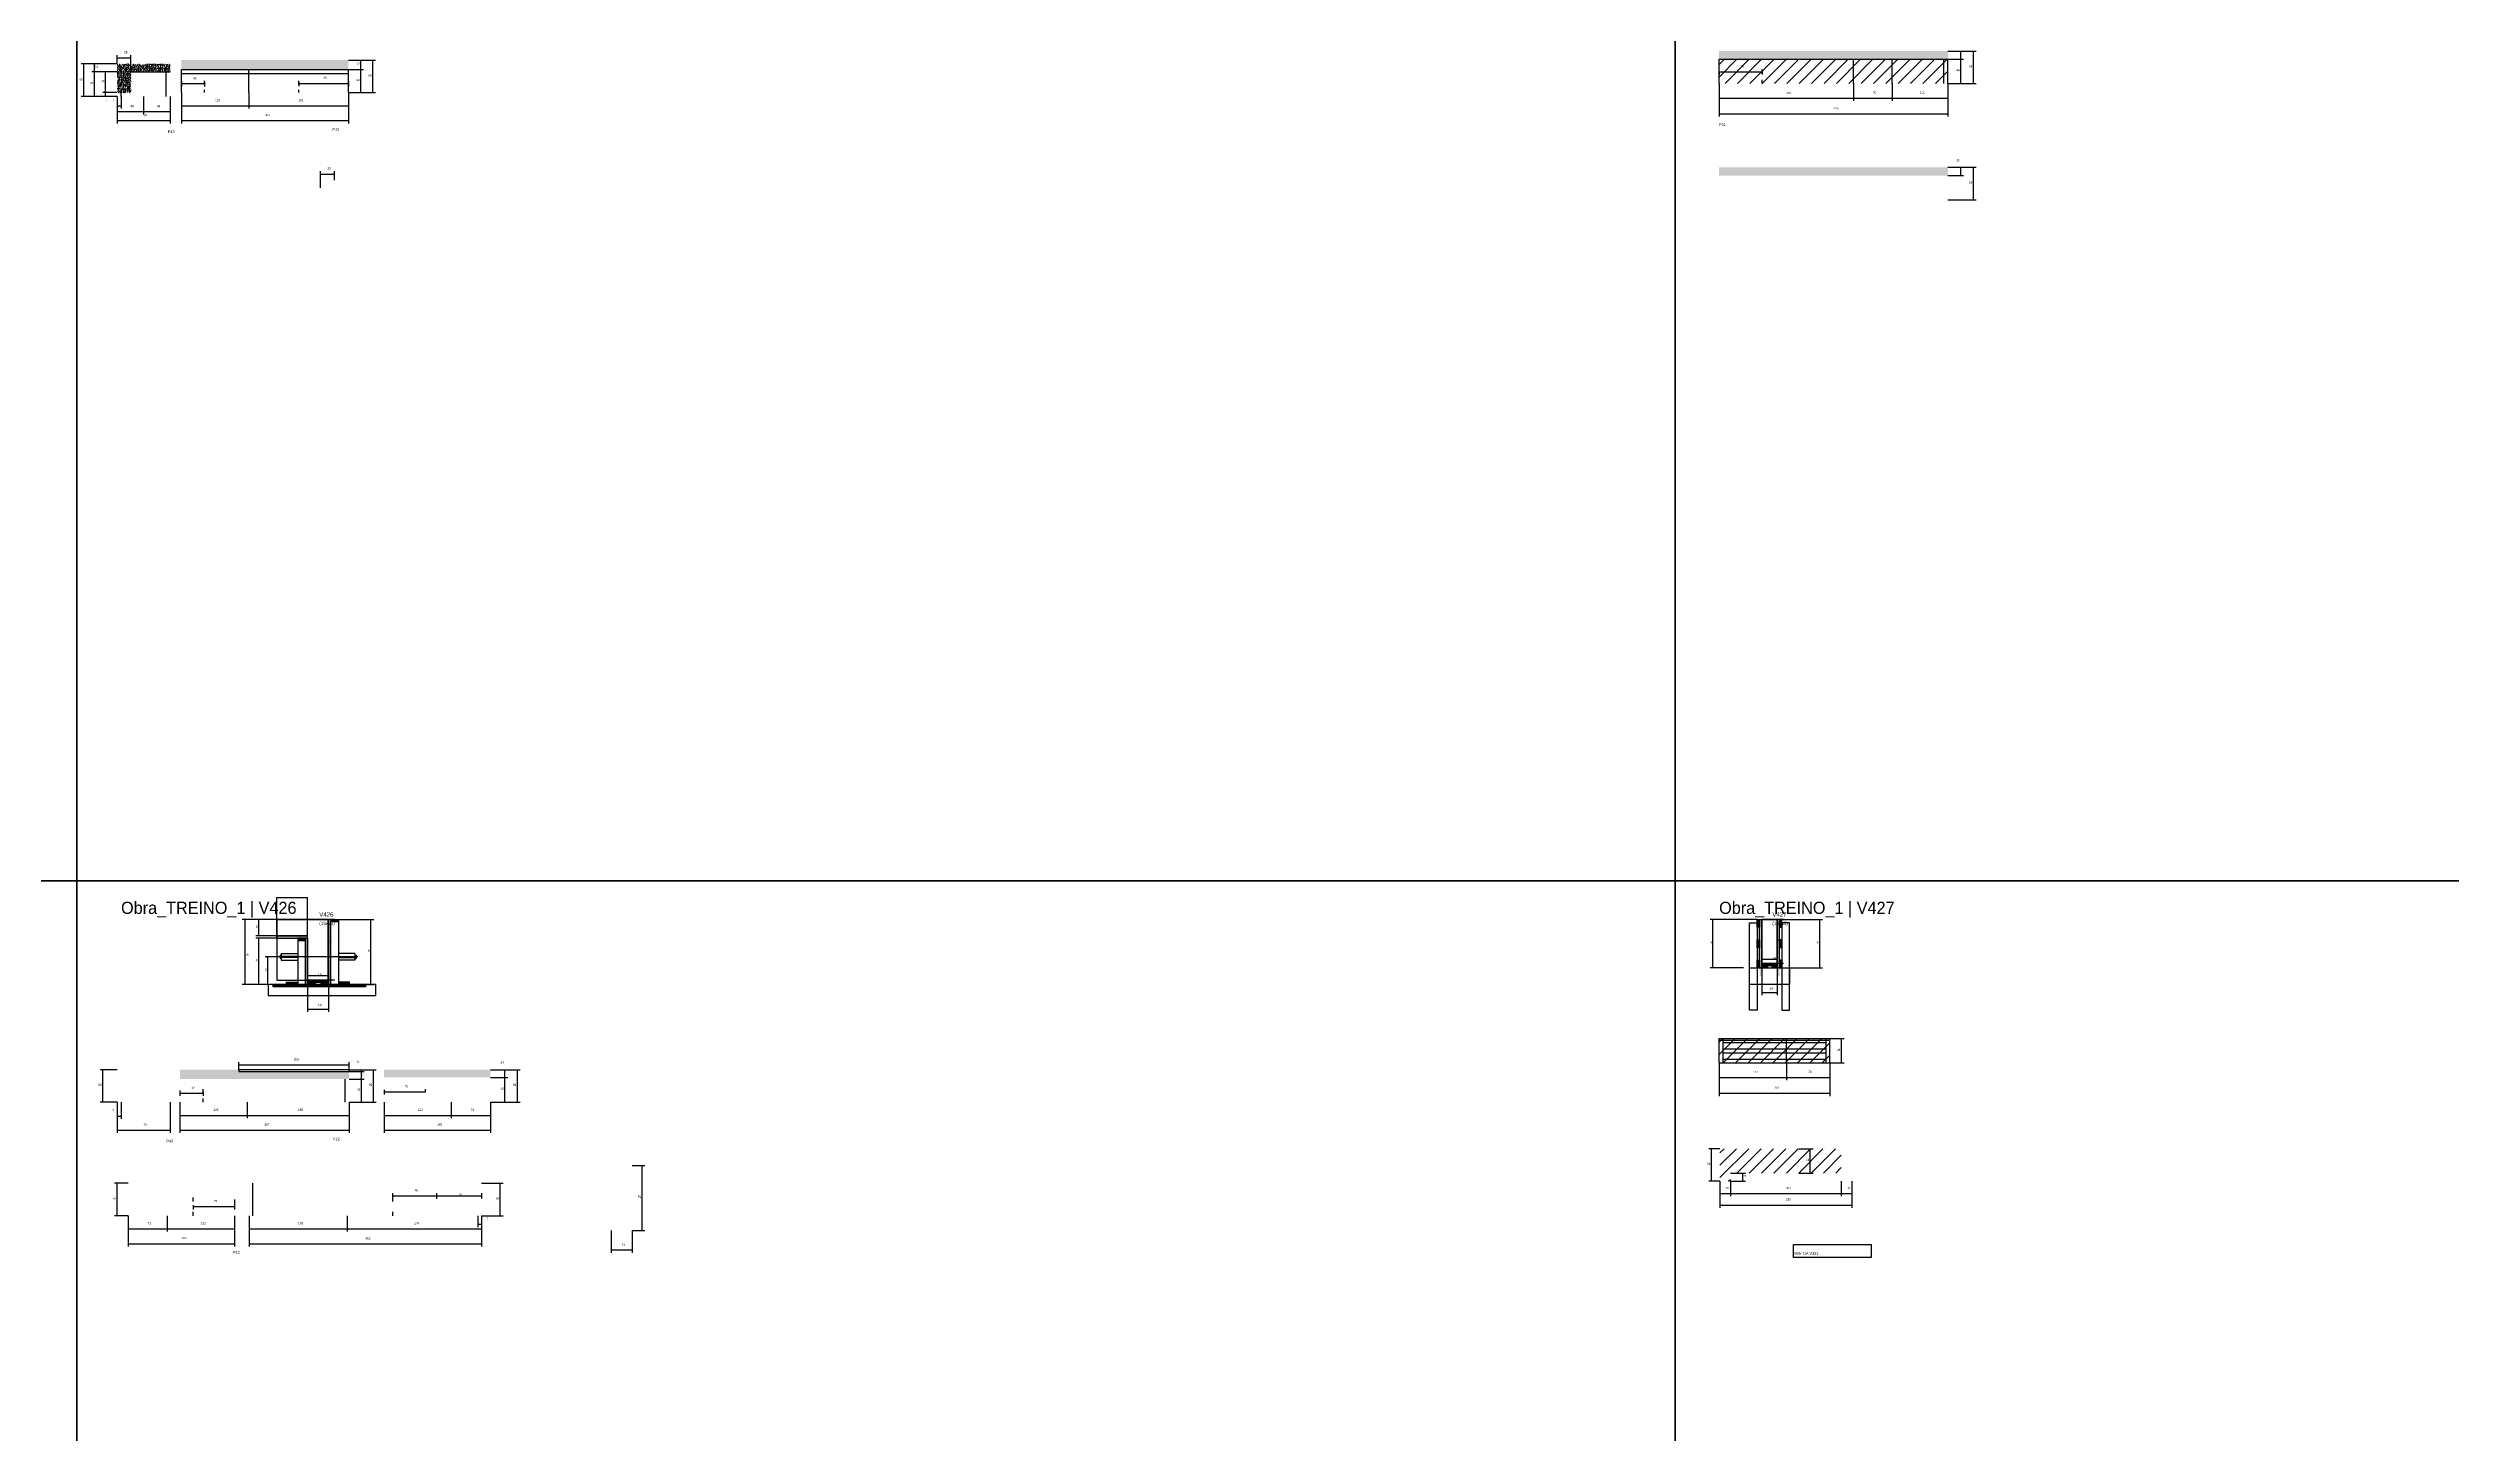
# Model space of a CAD drawing. Header units: metres. Extents: x -41 to 34840, y -36000 to 1848.
# Drawn here: x 8648 to 13010, y -8203 to -5689 of the extents above; entities that cross this region are included whole.
import ezdxf

# ---------------------------------------------------------------- set-up
doc = ezdxf.new("R2010")
doc.units = ezdxf.units.M
for name, color, linetype in [('barrote', 126, 'Continuous'), ('CELL_BORDER', 8, 'Continuous'), ('CONCRETO', 251, 'Continuous'), ('COTA', 4, 'Continuous'), ('Cota Seção (2x)', 4, 'Continuous'), ('Hachura', 253, 'Continuous'), ('LABEL_ID', 3, 'Continuous'), ('Madeira', 126, 'Continuous'), ('NOMENCLATURA', 7, 'Continuous'), ('Painéis', 200, 'Continuous'), ('REAPROVEITAMENTO', 251, 'Continuous'), ('SARR_2.2x7', 40, 'Continuous'), ('SARR_3.5x7', 81, 'Continuous'), ('SCO-___-LAJ', 4, 'Continuous'), ('TENSOR', 2, 'Continuous'), ('Texto Seção', 7, 'Continuous')]:
    doc.layers.add(name, color=color, linetype=linetype)

msp = doc.modelspace()

# ---------------------------------------------------------------- hatches: boundary and pattern name
at = {"layer": 'COTA'}
h = msp.add_hatch(dxfattribs=at)
h.set_pattern_fill('AR-CONC', scale=0.03)
h.paths.add_polyline_path([(9192.6, -5728), (9192.6, -5711), (9192.6, -5711), (8889.6, -5711), (8889.6, -5711), (8889.6, -5728), (8889.6, -5728), (9192.6, -5728)])
h = msp.add_hatch(dxfattribs=at)
h.set_pattern_fill('AR-CONC', scale=0.03)
h.paths.add_polyline_path([(12095, -5709.5), (12095, -5694.5), (12095, -5694.5), (11679.7, -5694.5), (11679.7, -5694.5), (11680, -5709.5), (11680, -5709.5), (12095, -5709.5)])
h = msp.add_hatch(dxfattribs=at)
h.set_pattern_fill('AR-CONC', scale=0.03)
h.paths.add_polyline_path([(8798, -5732), (8869, -5732), (8869, -5732), (8869, -5718), (8869, -5718), (8773, -5718), (8773, -5718), (8773, -5770), (8773, -5770), (8798, -5770), (8798, -5770), (8798, -5732)])
h = msp.add_hatch(dxfattribs=at)
h.set_pattern_fill('AR-CONC', scale=0.03)
h.paths.add_polyline_path([(12095, -5920.4), (12095, -5905.4), (12095, -5905.4), (11679.7, -5905.4), (11679.7, -5905.4), (11680, -5920.4), (11680, -5920.4), (12095, -5920.4)])
h = msp.add_hatch(dxfattribs=at)
h.set_pattern_fill('AR-CONC', scale=0.03)
h.paths.add_polyline_path([(9193.7, -7545.7), (8993.7, -7545.7), (8993.7, -7545.7), (8993.7, -7542.7), (8993.7, -7542.7), (8886.7, -7542.7), (8886.7, -7542.7), (8886.7, -7559.7), (8886.7, -7559.7), (9193.7, -7559.7), (9193.7, -7559.7), (9193.7, -7545.7)])
h = msp.add_hatch(dxfattribs=at)
h.set_pattern_fill('AR-CONC', scale=0.03)
h.paths.add_polyline_path([(9450.2, -7556.7), (9450.2, -7542.7), (9450.2, -7542.7), (9257.2, -7542.7), (9257.2, -7542.7), (9257.2, -7556.7), (9257.2, -7556.7), (9450.2, -7556.7)])
at = {"layer": 'Hachura'}
h = msp.add_hatch(color=8, dxfattribs=at)
h.dxf.hatch_style = 1
h.paths.add_polyline_path([(9160.5, -7270), (9156.5, -7270), (9156.5, -7270), (9156.5, -7388), (9156.5, -7388), (9160.5, -7388), (9160.5, -7388), (9160.5, -7270)])
h = msp.add_hatch(dxfattribs=at)
h.set_pattern_fill('ANSI31', scale=0.5)
h.paths.add_polyline_path([(9160.5, -7274.4), (9160.5, -7270), (9160.5, -7270), (9174.5, -7270), (9174.5, -7270), (9174.5, -7274.4), (9174.5, -7274.4), (9160.5, -7274.4)])
h = msp.add_hatch(dxfattribs=at)
h.set_pattern_fill('ANSI31', scale=0.5)
h.paths.add_polyline_path([(11753.5, -7284), (11749.1, -7284), (11749.1, -7284), (11749.1, -7270), (11749.1, -7270), (11753.5, -7270), (11753.5, -7270), (11753.5, -7284)])
h = msp.add_hatch(color=8, dxfattribs=at)
h.dxf.hatch_style = 1
h.paths.add_polyline_path([(11757.5, -7270), (11753.5, -7270), (11753.5, -7270), (11753.5, -7373), (11753.5, -7373), (11757.5, -7373), (11757.5, -7373), (11757.5, -7270)])
h = msp.add_hatch(color=8, dxfattribs=at)
h.dxf.hatch_style = 1
h.paths.add_polyline_path([(11789.5, -7270), (11785.5, -7270), (11785.5, -7270), (11785.5, -7373), (11785.5, -7373), (11789.5, -7373), (11789.5, -7373), (11789.5, -7270)])
h = msp.add_hatch(dxfattribs=at)
h.set_pattern_fill('ANSI31', scale=0.5)
h.paths.add_polyline_path([(11789.5, -7284), (11793.9, -7284), (11793.9, -7284), (11793.9, -7270), (11793.9, -7270), (11789.5, -7270), (11789.5, -7270), (11789.5, -7284)])
h = msp.add_hatch(color=8, dxfattribs=at)
h.dxf.hatch_style = 1
h.paths.add_polyline_path([(9118.5, -7304), (9118.5, -7300), (9118.5, -7300), (9062.9, -7300), (9062.9, -7300), (9062.9, -7304), (9062.9, -7304), (9118.5, -7304)])
h = msp.add_hatch(dxfattribs=at)
h.set_pattern_fill('ANSI31', scale=0.5)
h.paths.add_polyline_path([(9114.5, -7308.4), (9114.5, -7304), (9114.5, -7304), (9100.5, -7304), (9100.5, -7304), (9100.5, -7308.4), (9100.5, -7308.4), (9114.5, -7308.4)])
h = msp.add_hatch(color=8, dxfattribs=at)
h.dxf.hatch_style = 1
h.paths.add_polyline_path([(9114.5, -7304), (9118.5, -7304), (9118.5, -7304), (9118.5, -7388), (9118.5, -7388), (9114.5, -7388), (9114.5, -7388), (9114.5, -7304)])
h = msp.add_hatch(dxfattribs=at)
h.set_pattern_fill('ANSI31', scale=0.5)
h.paths.add_polyline_path([(11753.5, -7321), (11749.1, -7321), (11749.1, -7321), (11749.1, -7307), (11749.1, -7307), (11753.5, -7307), (11753.5, -7307), (11753.5, -7321)])
h = msp.add_hatch(dxfattribs=at)
h.set_pattern_fill('ANSI31', scale=0.5)
h.paths.add_polyline_path([(11789.5, -7321), (11793.9, -7321), (11793.9, -7321), (11793.9, -7307), (11793.9, -7307), (11789.5, -7307), (11789.5, -7307), (11789.5, -7321)])
h = msp.add_hatch(dxfattribs=at)
h.set_pattern_fill('ANSI31', scale=0.5)
h.paths.add_polyline_path([(11753.5, -7358), (11749.1, -7358), (11749.1, -7358), (11749.1, -7344), (11749.1, -7344), (11753.5, -7344), (11753.5, -7344), (11753.5, -7358)])
h = msp.add_hatch(color=8, dxfattribs=at)
h.dxf.hatch_style = 1
h.paths.add_polyline_path([(11785.5, -7353.6), (11785.5, -7350), (11785.5, -7350), (11757.5, -7350), (11757.5, -7350), (11757.5, -7353.6), (11757.5, -7353.6), (11785.5, -7353.6)])
h = msp.add_hatch(dxfattribs=at)
h.set_pattern_fill('ANSI31', scale=0.5)
h.paths.add_polyline_path([(11757.5, -7358), (11757.5, -7353.6), (11757.5, -7353.6), (11767.5, -7353.6), (11767.5, -7353.6), (11767.5, -7358), (11767.5, -7358), (11757.5, -7358)])
h = msp.add_hatch(dxfattribs=at)
h.set_pattern_fill('ANSI31', scale=0.5)
h.paths.add_polyline_path([(11785.5, -7358), (11785.5, -7353.6), (11785.5, -7353.6), (11775.5, -7353.6), (11775.5, -7353.6), (11775.5, -7358), (11775.5, -7358), (11785.5, -7358)])
h = msp.add_hatch(dxfattribs=at)
h.set_pattern_fill('ANSI31', scale=0.5)
h.paths.add_polyline_path([(11789.5, -7358), (11793.9, -7358), (11793.9, -7358), (11793.9, -7344), (11793.9, -7344), (11789.5, -7344), (11789.5, -7344), (11789.5, -7358)])
h = msp.add_hatch(dxfattribs=at)
h.set_pattern_fill('ANSI31', scale=0.5)
h.paths.add_polyline_path([(9080.5, -7388), (9080.5, -7383.6), (9080.5, -7383.6), (9100.5, -7383.6), (9100.5, -7383.6), (9100.5, -7388), (9100.5, -7388), (9080.5, -7388)])
h = msp.add_hatch(color=8, dxfattribs=at)
h.dxf.hatch_style = 1
h.paths.add_polyline_path([(9156.5, -7383.6), (9156.5, -7380), (9156.5, -7380), (9118.5, -7380), (9118.5, -7380), (9118.5, -7383.6), (9118.5, -7383.6), (9156.5, -7383.6)])
h = msp.add_hatch(dxfattribs=at)
h.set_pattern_fill('ANSI31', scale=0.5)
h.paths.add_polyline_path([(9118.5, -7388), (9118.5, -7383.6), (9118.5, -7383.6), (9132.5, -7383.6), (9132.5, -7383.6), (9132.5, -7388), (9132.5, -7388), (9118.5, -7388)])
h = msp.add_hatch(dxfattribs=at)
h.set_pattern_fill('ANSI31', scale=0.5)
h.paths.add_polyline_path([(9156.5, -7388), (9156.5, -7383.6), (9156.5, -7383.6), (9142.5, -7383.6), (9142.5, -7383.6), (9142.5, -7388), (9142.5, -7388), (9156.5, -7388)])
h = msp.add_hatch(dxfattribs=at)
h.set_pattern_fill('ANSI31', scale=0.5)
h.paths.add_polyline_path([(9194.5, -7388), (9194.5, -7383.6), (9194.5, -7383.6), (9174.5, -7383.6), (9174.5, -7383.6), (9174.5, -7388), (9174.5, -7388), (9194.5, -7388)])
at = {"layer": 'REAPROVEITAMENTO'}
h = msp.add_hatch(dxfattribs=at)
h.set_pattern_fill('ANSI31', scale=5)
h.paths.add_polyline_path([(12095, -5753.5), (12095, -5709.5), (12095, -5709.5), (11680, -5709.5), (11680, -5709.5), (11680, -5753.5), (11680, -5753.5), (12095, -5753.5)])
h = msp.add_hatch(dxfattribs=at)
h.set_pattern_fill('ANSI31', scale=5)
h.paths.add_polyline_path([(11881, -7530.3), (11881, -7486.3), (11881, -7486.3), (11680, -7486.3), (11680, -7486.3), (11680, -7530.3), (11680, -7530.3), (11881, -7530.3)])
h = msp.add_hatch(dxfattribs=at)
h.set_pattern_fill('ANSI31', scale=5)
h.paths.add_polyline_path([(11700.5, -7745.1), (11700.5, -7730.1), (11700.5, -7730.1), (11901.5, -7730.1), (11901.5, -7730.1), (11901.5, -7686.1), (11901.5, -7686.1), (11681.5, -7686.1), (11681.5, -7686.1), (11681.5, -7745.1), (11681.5, -7745.1), (11700.5, -7745.1)])

# ---------------------------------------------------------------- linework, layer by layer
for p, q in [((9068.5, -7335), (9068.5, -7341)), ((9068.5, -7335), (9070.5, -7335)), ((9070.5, -7341), (9068.5, -7341)), ((9070.5, -7332), (9070.5, -7344)), ((9070.5, -7332), (9100.5, -7332)), ((9100.5, -7337), (9070.5, -7337)), ((9100.5, -7339), (9070.5, -7339)), ((9070.5, -7344), (9100.5, -7344)), ((9204.5, -7332), (9174.5, -7332)), ((9174.5, -7337), (9204.5, -7337)), ((9174.5, -7339), (9204.5, -7339)), ((9204.5, -7344), (9174.5, -7344)), ((9204.5, -7332), (9204.5, -7344)), ((9204.5, -7335), (9206.5, -7335)), ((9204.5, -7341), (9206.5, -7341)), ((9206.5, -7335), (9206.5, -7341))]:
    msp.add_line(p, q)
at = {"layer": 'barrote'}
msp.add_lwpolyline([(9047, -7408), (9242.2, -7408), (9242.2, -7388), (9047, -7388)], close=True, dxfattribs=at)
at = {"layer": 'CELL_BORDER'}
for points in [[(5800, -7200), (8700, -7200), (8700, -5400), (5800, -5400)], [(8700, -7200), (11600, -7200), (11600, -5400), (8700, -5400)], [(11600, -7200), (14500, -7200), (14500, -5400), (11600, -5400)], [(5800, -9000), (8700, -9000), (8700, -7200), (5800, -7200)], [(8700, -9000), (11600, -9000), (11600, -7200), (8700, -7200)], [(11600, -9000), (14500, -9000), (14500, -7200), (11600, -7200)]]:
    msp.add_lwpolyline(points, close=True, dxfattribs=at)
at = {"layer": 'CONCRETO'}
for points in [[(9062.9, -7300), (9062.9, -7270), (9156.5, -7270), (9156.5, -7300), (9156.5, -7300), (9156.5, -7380), (9118.5, -7380), (9118.5, -7300)], [(9062.9, -7380), (9156.5, -7380), (9156.5, -7270), (9062.9, -7270)], [(11757.5, -7270), (11757.5, -7270), (11785.5, -7270), (11785.5, -7298), (11785.5, -7298), (11785.5, -7350), (11757.5, -7350), (11757.5, -7270)], [(11757.5, -7350), (11785.5, -7350), (11785.5, -7270), (11757.5, -7270)]]:
    msp.add_lwpolyline(points, close=True, dxfattribs=at)
at = {"layer": 'COTA'}
for p, q in [((9192.6, -5711), (9220, -5711)), ((9192.6, -5711), (9241.7, -5711)), ((9215, -5728), (9215, -5711)), ((9236.7, -5770), (9236.7, -5711)), ((12095, -5694.5), (12123.3, -5694.5)), ((12095, -5694.5), (12146.5, -5694.5)), ((12095, -5709.5), (12123.3, -5709.5)), ((12095, -5709.5), (12123.3, -5709.5)), ((12118.3, -5709.5), (12118.3, -5694.5)), ((12118.3, -5753.5), (12118.3, -5709.5)), ((12141.5, -5753.5), (12141.5, -5694.5)), ((9192.6, -5728), (9220, -5728)), ((9192.6, -5728), (9220, -5728)), ((9215, -5770), (9215, -5728)), ((11680, -5731.5), (11680, -5737.2)), ((11680, -5732.2), (11758, -5732.2)), ((11680, -5753.5), (11680, -5785)), ((11680, -5753.5), (11680, -5813.6)), ((11758, -5731.5), (11758, -5737.2)), ((11924, -5753.5), (11924, -5785)), ((11924, -5753.5), (11924, -5785)), ((11994, -5753.5), (11994, -5785)), ((11994, -5753.5), (11994, -5785)), ((12095, -5753.5), (12095, -5785)), ((12095, -5753.5), (12095, -5813.6)), ((12095, -5753.5), (12123.3, -5753.5)), ((12095, -5753.5), (12146.5, -5753.5)), ((8773, -5777), (8773, -5825.8)), ((8773, -5777), (8773, -5799)), ((8773, -5794), (8780, -5794)), ((8780, -5777), (8780, -5799)), ((8869, -5777), (8869, -5825.8)), ((8889.6, -5770), (8889.6, -5798.8)), ((8889.6, -5770), (8889.6, -5825.8)), ((8889.6, -5793.8), (9011.6, -5793.8)), ((9011.6, -5770), (9011.6, -5798.8)), ((9011.6, -5770), (9011.6, -5798.8)), ((9011.6, -5793.8), (9192.6, -5793.8)), ((9192.6, -5770), (9192.6, -5798.8)), ((9192.6, -5770), (9192.6, -5825.8)), ((9192.6, -5770), (9220, -5770)), ((9192.6, -5770), (9241.7, -5770)), ((11680, -5780), (11924, -5780)), ((11924, -5780), (11994, -5780)), ((11994, -5780), (12095, -5780)), ((8773, -5820.8), (8869, -5820.8)), ((8889.6, -5820.8), (9192.6, -5820.8)), ((11680, -5808.6), (12095, -5808.6)), ((12095, -5905.4), (12123.3, -5905.4)), ((12095, -5905.4), (12146.5, -5905.4)), ((12095, -5920.4), (12123.3, -5920.4)), ((12118.3, -5920.4), (12118.3, -5905.4)), ((12141.5, -5964.4), (12141.5, -5905.4)), ((12095, -5964.4), (12146.5, -5964.4)), ((9062.9, -7270), (9000, -7270)), ((9005, -7388), (9005, -7270)), ((9062.9, -7270), (9024.8, -7270)), ((9029.8, -7300), (9029.8, -7270)), ((9174.5, -7270), (9238.4, -7270)), ((9233.4, -7388), (9233.4, -7270)), ((11749.1, -7270), (11663.8, -7270)), ((11668.8, -7358), (11668.8, -7270)), ((11793.5, -7270), (11867.4, -7270)), ((11862.4, -7358), (11862.4, -7270)), ((9062.9, -7300), (9024.8, -7300)), ((9062.9, -7304), (9024.8, -7304)), ((9029.8, -7388), (9029.8, -7304)), ((9065.2, -7338), (9041.6, -7338)), ((9046.6, -7388), (9046.6, -7338)), ((11723.9, -7358), (11663.8, -7358)), ((11757.5, -7358), (11757.5, -7407.7)), ((11785.5, -7358), (11785.5, -7407.7)), ((11809.1, -7358), (11867.4, -7358)), ((9084.9, -7388), (9000, -7388)), ((9084.9, -7388), (9024.8, -7388)), ((9065.2, -7388), (9041.6, -7388)), ((9118.5, -7388), (9118.5, -7437.7)), ((9156.5, -7388), (9156.5, -7437.7)), ((9190.1, -7388), (9238.4, -7388)), ((11757.5, -7402.7), (11785.5, -7402.7)), ((9118.5, -7432.7), (9156.5, -7432.7)), ((11881, -7486.3), (11906.9, -7486.3)), ((11901.9, -7530.3), (11901.9, -7486.3)), ((8993.7, -7542.7), (8993.7, -7529.1)), ((8993.7, -7534.1), (9193.7, -7534.1)), ((9193.7, -7542.7), (9193.7, -7529.1)), ((9193.7, -7542.7), (9242.8, -7542.7)), ((9193.7, -7545.7), (9221.2, -7545.7)), ((9216.2, -7559.7), (9216.2, -7545.7)), ((9237.8, -7601.7), (9237.8, -7542.7)), ((11680, -7530.3), (11680, -7561.8)), ((11680, -7530.3), (11680, -7590.4)), ((11802, -7530.3), (11802, -7561.8)), ((11802, -7530.3), (11802, -7561.8)), ((11881, -7530.3), (11881, -7561.8)), ((11881, -7530.3), (11881, -7590.4)), ((11881, -7530.3), (11906.9, -7530.3)), ((9193.7, -7559.7), (9221.2, -7559.7)), ((9193.7, -7559.7), (9221.2, -7559.7)), ((9216.2, -7601.7), (9216.2, -7559.7)), ((11680, -7556.8), (11802, -7556.8)), ((11680, -7585.4), (11881, -7585.4)), ((11802, -7556.8), (11881, -7556.8)), ((8773, -7601.7), (8773, -7657.5)), ((8773, -7601.7), (8773, -7631.7)), ((8773, -7626.7), (8780, -7626.7)), ((8780, -7601.7), (8780, -7631.7)), ((8869, -7601.7), (8869, -7657.5)), ((8886.7, -7601.7), (8886.7, -7630.5)), ((8886.7, -7601.7), (8886.7, -7657.5)), ((8886.7, -7625.5), (9008.7, -7625.5)), ((9008.7, -7601.7), (9008.7, -7630.5)), ((9008.7, -7601.7), (9008.7, -7630.5)), ((9008.7, -7625.5), (9193.7, -7625.5)), ((9193.7, -7601.7), (9193.7, -7630.5)), ((9193.7, -7601.7), (9193.7, -7657.5)), ((9193.7, -7601.7), (9221.2, -7601.7)), ((9193.7, -7601.7), (9242.8, -7601.7)), ((9257.2, -7601.7), (9257.2, -7630.5)), ((9257.2, -7601.7), (9257.2, -7657.5)), ((9257.2, -7625.5), (9379.2, -7625.5)), ((9379.2, -7601.7), (9379.2, -7630.5)), ((9379.2, -7601.7), (9379.2, -7630.5)), ((9379.2, -7625.5), (9450.2, -7625.5)), ((9450.2, -7601.7), (9450.2, -7630.5)), ((9450.2, -7601.7), (9450.2, -7657.5)), ((8773, -7652.5), (8869, -7652.5)), ((8886.7, -7652.5), (9193.7, -7652.5)), ((9257.2, -7652.5), (9450.2, -7652.5)), ((9707.4, -7716.5), (9730.4, -7716.5)), ((9725.4, -7834.5), (9725.4, -7716.5)), ((11681.5, -7745.1), (11681.5, -7793.4)), ((11920.5, -7745.1), (11920.5, -7793.4)), ((8792.8, -7807.5), (8792.8, -7836.3)), ((8792.8, -7807.5), (8792.8, -7863.3)), ((8863.8, -7807.5), (8863.8, -7836.3)), ((8863.8, -7807.5), (8863.8, -7836.3)), ((8985.8, -7807.5), (8985.8, -7836.3)), ((8985.8, -7807.5), (8985.8, -7863.3)), ((9012.2, -7807.5), (9012.2, -7836.3)), ((9012.2, -7807.5), (9012.2, -7863.3)), ((9190.2, -7807.5), (9190.2, -7836.3)), ((9190.2, -7807.5), (9190.2, -7836.3)), ((9427.2, -7807.5), (9427.2, -7828.1)), ((9434.2, -7807.5), (9434.2, -7836.3)), ((9434.2, -7807.5), (9434.2, -7863.3)), ((9434.2, -7807.5), (9434.2, -7828.1)), ((11681.5, -7788.4), (11920.5, -7788.4)), ((8792.8, -7831.3), (8863.8, -7831.3)), ((8863.8, -7831.3), (8985.8, -7831.3)), ((9012.2, -7831.3), (9190.2, -7831.3)), ((9190.2, -7831.3), (9434.2, -7831.3)), ((9427.2, -7823.1), (9434.2, -7823.1)), ((9669.5, -7834.5), (9669.5, -7874.7)), ((9707.4, -7834.5), (9707.4, -7874.7)), ((9707.4, -7834.5), (9730.4, -7834.5)), ((8792.8, -7858.3), (8985.8, -7858.3)), ((9012.2, -7858.3), (9434.2, -7858.3)), ((9669.5, -7869.7), (9707.4, -7869.7))]:
    msp.add_line(p, q, dxfattribs=at)
at = {"layer": 'Cota Seção (2x)'}
for p, q in [((8773, -5718), (8773, -5701.8)), ((8773, -5706.8), (8798, -5706.8)), ((8798, -5732), (8798, -5701.8)), ((8773, -5718), (8707.4, -5718)), ((8712.4, -5777), (8712.4, -5718)), ((8773, -5718), (8726.8, -5718)), ((8773, -5732), (8726.8, -5732)), ((8773, -5732), (8726.8, -5732)), ((8731.8, -5732), (8731.8, -5718)), ((8731.8, -5777), (8731.8, -5732)), ((8773, -5732), (8746.8, -5732)), ((8751.8, -5770), (8751.8, -5732)), ((8889.6, -5749), (8889.6, -5758.7)), ((8889.6, -5753.7), (8931.6, -5753.7)), ((8931.6, -5751), (8931.6, -5758.7)), ((9102.6, -5751), (9102.6, -5758.2)), ((9102.6, -5753.2), (9192.6, -5753.2)), ((9192.6, -5749), (9192.6, -5758.2)), ((8773, -5777), (8707.4, -5777)), ((8773, -5777), (8726.8, -5777)), ((8773, -5770), (8746.8, -5770)), ((8773, -5770), (8746.8, -5770)), ((8773, -5777), (8746.8, -5777)), ((8751.8, -5777), (8751.8, -5770)), ((8773, -5777), (8773, -5809.5)), ((8821, -5777), (8821, -5809.5)), ((8821, -5777), (8821, -5809.5)), ((8869, -5777), (8869, -5809.5)), ((8773, -5804.5), (8821, -5804.5)), ((8821, -5804.5), (8869, -5804.5)), ((9142.1, -5942.9), (9142.1, -5912.7)), ((9142.1, -5917.7), (9167.1, -5917.7)), ((9167.1, -5928.9), (9167.1, -5912.7)), ((9167.5, -7270), (9151, -7270)), ((9156, -7380), (9156, -7270)), ((11796.5, -7270), (11780, -7270)), ((11785, -7350), (11785, -7270)), ((9118.5, -7388), (9118.5, -7367)), ((9118.5, -7372), (9156.5, -7372)), ((9156.5, -7388), (9156.5, -7367)), ((11757.5, -7358), (11757.5, -7337)), ((11757.5, -7342), (11785.5, -7342)), ((11796.5, -7350), (11780, -7350)), ((11785.5, -7358), (11785.5, -7337)), ((9167.5, -7380), (9151, -7380)), ((8773, -7542.7), (8742, -7542.7)), ((8747, -7601.7), (8747, -7542.7)), ((9193.7, -7542.7), (9221.2, -7542.7)), ((9193.7, -7545.7), (9221.2, -7545.7)), ((9216.2, -7545.7), (9216.2, -7542.7)), ((9450.2, -7542.7), (9481.6, -7542.7)), ((9450.2, -7542.7), (9504.1, -7542.7)), ((9476.6, -7556.7), (9476.6, -7542.7)), ((9499.1, -7601.7), (9499.1, -7542.7)), ((8886.7, -7580.7), (8886.7, -7590.3)), ((8886.7, -7585.3), (8928.7, -7585.3)), ((8928.7, -7582.7), (8928.7, -7590.3)), ((9257.2, -7579.2), (9257.2, -7587.7)), ((9257.2, -7582.7), (9332.2, -7582.7)), ((9332.2, -7582.7), (9332.2, -7577.7)), ((9450.2, -7556.7), (9481.6, -7556.7)), ((9450.2, -7556.7), (9481.6, -7556.7)), ((9476.6, -7601.7), (9476.6, -7556.7)), ((8773, -7601.7), (8742, -7601.7)), ((9450.2, -7601.7), (9481.6, -7601.7)), ((9450.2, -7601.7), (9504.1, -7601.7)), ((11681.5, -7686.1), (11661.1, -7686.1)), ((11666.1, -7745.1), (11666.1, -7686.1)), ((11824.5, -7686.1), (11850.4, -7686.1)), ((11845.4, -7730.1), (11845.4, -7686.1)), ((8792.8, -7748.5), (8767.8, -7748.5)), ((8772.8, -7807.5), (8772.8, -7748.5)), ((9434.2, -7748.5), (9473.1, -7748.5)), ((9468.1, -7807.5), (9468.1, -7748.5)), ((11681.5, -7745.1), (11661.1, -7745.1)), ((11681.5, -7745.1), (11681.5, -7772.4)), ((11700.5, -7730.1), (11727.8, -7730.1)), ((11700.5, -7745.1), (11700.5, -7772.4)), ((11700.5, -7745.1), (11700.5, -7772.4)), ((11700.5, -7745.1), (11727.8, -7745.1)), ((11722.8, -7745.1), (11722.8, -7730.1)), ((11824.5, -7730.1), (11850.4, -7730.1)), ((11901.5, -7745.1), (11901.5, -7772.4)), ((11901.5, -7745.1), (11901.5, -7772.4)), ((11920.5, -7745.1), (11920.5, -7772.4)), ((8792.8, -7807.5), (8767.8, -7807.5)), ((8910.8, -7788.5), (8910.8, -7796.1)), ((8910.8, -7791.1), (8985.8, -7791.1)), ((8985.8, -7778), (8985.8, -7796.1)), ((9273.2, -7777), (9273.2, -7766.6)), ((9273.2, -7771.6), (9353.2, -7771.6)), ((9353.2, -7777), (9353.2, -7766.6)), ((9353.2, -7777), (9353.2, -7766.6)), ((9353.2, -7771.6), (9434.2, -7771.6)), ((9434.2, -7766.5), (9434.2, -7776.6)), ((9434.2, -7807.5), (9473.1, -7807.5)), ((11681.5, -7767.4), (11700.5, -7767.4)), ((11700.5, -7767.4), (11901.5, -7767.4)), ((11901.5, -7767.4), (11920.5, -7767.4))]:
    msp.add_line(p, q, dxfattribs=at)
at = {"layer": 'Madeira'}
for points in [[(9160.5, -7274.4), (9160.5, -7270), (9174.5, -7270), (9174.5, -7274.4)], [(9160.5, -7270), (9174.5, -7270), (9174.5, -7388), (9160.5, -7388)], [(11753.5, -7284), (11749.1, -7284), (11749.1, -7270), (11753.5, -7270)], [(11789.5, -7284), (11793.9, -7284), (11793.9, -7270), (11789.5, -7270)], [(9114.5, -7308.4), (9114.5, -7304), (9100.5, -7304), (9100.5, -7308.4)], [(9114.5, -7304), (9100.5, -7304), (9100.5, -7388), (9114.5, -7388)], [(11753.5, -7321), (11749.1, -7321), (11749.1, -7307), (11753.5, -7307)], [(11789.5, -7321), (11793.9, -7321), (11793.9, -7307), (11789.5, -7307)], [(11753.5, -7358), (11749.1, -7358), (11749.1, -7344), (11753.5, -7344)], [(11757.5, -7358), (11757.5, -7353.6), (11767.5, -7353.6), (11767.5, -7358)], [(11785.5, -7358), (11785.5, -7353.6), (11775.5, -7353.6), (11775.5, -7358)], [(11789.5, -7358), (11793.9, -7358), (11793.9, -7344), (11789.5, -7344)], [(9047, -7408), (9242.2, -7408), (9242.2, -7388), (9047, -7388)], [(9080.5, -7388), (9080.5, -7383.6), (9100.5, -7383.6), (9100.5, -7388)], [(9118.5, -7388), (9118.5, -7383.6), (9132.5, -7383.6), (9132.5, -7388)], [(9156.5, -7388), (9156.5, -7383.6), (9142.5, -7383.6), (9142.5, -7388)], [(9194.5, -7388), (9194.5, -7383.6), (9174.5, -7383.6), (9174.5, -7388)]]:
    msp.add_lwpolyline(points, close=True, dxfattribs=at)
at = {"layer": 'Painéis'}
for p, q in [((11680, -5709.5), (12095, -5709.5)), ((11680, -5753.5), (11680, -5709.5)), ((11924, -5753.5), (11924, -5709.5)), ((11994, -5753.5), (11994, -5709.5)), ((12095, -5753.5), (12095, -5709.5)), ((8798, -5732), (8869, -5732)), ((8889.6, -5728), (9192.6, -5728)), ((8889.6, -5770), (8889.6, -5728)), ((9011.6, -5770), (9011.6, -5728)), ((9192.6, -5770), (9192.6, -5728)), ((9062.9, -7230), (9118.4, -7230)), ((9062.9, -7300), (9062.9, -7230)), ((9118.4, -7300), (9118.4, -7230)), ((11757.5, -7358), (11757.5, -7270)), ((11785.5, -7358), (11785.5, -7270)), ((9062.9, -7300), (9118.5, -7300)), ((9062.9, -7304), (9062.9, -7300)), ((9062.9, -7300), (9118.4, -7300)), ((9118.5, -7304), (9118.5, -7300)), ((9118.5, -7388), (9118.5, -7304)), ((11757.5, -7350), (11785.5, -7350)), ((11757.5, -7353.6), (11757.5, -7350)), ((11785.5, -7353.6), (11785.5, -7350)), ((11680, -7486.3), (11881, -7486.3)), ((11680, -7530.3), (11680, -7486.3)), ((11680, -7489.3), (11802, -7489.3)), ((11680, -7530.3), (11680, -7489.3)), ((11802, -7530.3), (11802, -7486.3)), ((11802, -7530.3), (11802, -7489.3)), ((11802, -7489.3), (11881, -7489.3)), ((11802, -7530.3), (11802, -7489.3)), ((11881, -7530.3), (11881, -7486.3)), ((11881, -7530.3), (11881, -7489.3)), ((11680, -7530.3), (11881, -7530.3)), ((11680, -7530.3), (11802, -7530.3)), ((11802, -7530.3), (11881, -7530.3))]:
    msp.add_line(p, q, dxfattribs=at)
for points in [[(9160.5, -7270), (9156.5, -7270), (9156.5, -7388), (9160.5, -7388)], [(11753.5, -7270), (11757.5, -7270), (11757.5, -7358), (11753.5, -7358)], [(11789.5, -7270), (11785.5, -7270), (11785.5, -7358), (11789.5, -7358)], [(9118.5, -7304), (9118.5, -7300), (9062.9, -7300), (9062.9, -7304)], [(9114.5, -7304), (9118.5, -7304), (9118.5, -7388), (9114.5, -7388)], [(11785.5, -7353.6), (11785.5, -7350), (11757.5, -7350), (11757.5, -7353.6)], [(9156.5, -7383.6), (9156.5, -7380), (9118.5, -7380), (9118.5, -7383.6)], [(9193.7, -7542.7), (8993.7, -7542.7), (8993.7, -7545.7), (9193.7, -7545.7)]]:
    msp.add_lwpolyline(points, close=True, dxfattribs=at)
at = {"layer": 'SARR_2.2x7'}
for p, q in [((12088, -5753.5), (12088, -5709.5)), ((8862, -5777), (8862, -5732)), ((8889.6, -5735), (9011.6, -5735)), ((8931.6, -5755.4), (8931.6, -5748.4)), ((9011.6, -5735), (9192.6, -5735)), ((9102.6, -5755.4), (9102.7, -5748.4)), ((11758, -5735), (11758, -5728)), ((11758, -5753.5), (11758, -5746.5)), ((8780, -5777), (8780, -5770)), ((8931.6, -5770), (8931.6, -5765)), ((9102.6, -5770), (9102.6, -5765)), ((11687, -7530.3), (11687, -7486.3)), ((11687, -7493.3), (11802, -7493.3)), ((11802, -7493.3), (11874.1, -7493.3)), ((11874.1, -7530.3), (11874.1, -7486.3)), ((11687, -7504.8), (11802, -7504.8)), ((11687, -7511.8), (11802, -7511.8)), ((11687, -7523.3), (11802, -7523.3)), ((11802, -7504.8), (11874.1, -7504.8)), ((11802, -7511.8), (11874.1, -7511.8)), ((11802, -7523.3), (11874.1, -7523.3)), ((8928.7, -7585.2), (8928.7, -7578.2)), ((9186.7, -7601.7), (9186.7, -7559.7)), ((8928.7, -7601.7), (8928.7, -7594.7)), ((9019.2, -7807.5), (9019.2, -7748.5)), ((8910.8, -7781.5), (8910.8, -7774.5)), ((8910.8, -7807.5), (8910.8, -7800.5)), ((9273.2, -7781.5), (9273.2, -7774.5)), ((9273.2, -7807.5), (9273.2, -7800.5))]:
    msp.add_line(p, q, dxfattribs=at)
at = {"layer": 'SARR_3.5x7'}
for points in [[(11735.1, -7276), (11749.1, -7276), (11749.1, -7434.5), (11735.1, -7434.5)], [(11807.9, -7276), (11793.9, -7276), (11793.9, -7434.5), (11807.9, -7434.5)], [(11735.1, -7358), (11807.9, -7358), (11807.9, -7388.1), (11735.1, -7388.1)]]:
    msp.add_lwpolyline(points, close=True, dxfattribs=at)
at = {"layer": 'SCO-___-LAJ'}
msp.add_lwpolyline([(9056, -7389.3), (9223.3, -7389.3), (9223.3, -7392.5), (9056, -7392.5)], close=True, dxfattribs=at)
at = {"layer": 'TENSOR'}
msp.add_line((9209.5, -7338), (9065.2, -7338), dxfattribs=at)
at = {"layer": 'Texto Seção'}
msp.add_lwpolyline([(11814.7, -7860.1), (11956.1, -7860.1), (11956.1, -7883.3), (11814.7, -7883.3)], close=True, dxfattribs=at)

# ---------------------------------------------------------------- texts
at = {"layer": 'COTA'}
for s, p in [('42', (9207, -5749)), ('17', (9207, -5719.5)), ('59', (9228.5, -5740.5)), ('78', (11719, -5724.1)), ('44', (12110.3, -5731.5)), ('59', (12133.3, -5724)), ('7', (8764.2, -5785.9)), ('122', (8950.6, -5785.8)), ('181', (9102.1, -5785.7)), ('244', (11802, -5772)), ('415', (11887.5, -5800.5)), ('70', (11959, -5771.9)), ('101', (12044.5, -5771.9)), ('96', (8821, -5812.7)), ('303', (9041.1, -5812.6)), ('15', (12110.2, -5894.7)), ('59', (12133.3, -5934.9)), ('15', (9024.3, -7285)), ('59', (9227.9, -7329)), ('44', (11663.3, -7314)), ('44', (11856.9, -7314)), ('59', (9005, -7336)), ('42', (9024.3, -7346)), ('25', (9041.1, -7363)), ('14', (11771.5, -7397.2)), ('19', (9137.5, -7427.2)), ('200', (9093.7, -7526)), ('122', (11741, -7548.8)), ('79', (11841.5, -7548.7)), ('44', (11893.9, -7508.3)), ('42', (9208.1, -7580.7)), ('14', (9216.2, -7552.7)), ('59', (9229.6, -7572.2)), ('201', (11780.5, -7577.3)), ('7', (8764.1, -7618.7)), ('122', (8947.7, -7617.4)), ('185', (9101.2, -7617.4)), ('122', (9318.2, -7617.4)), ('71', (9414.7, -7617.4)), ('96', (8821, -7644.3)), ('307', (9040.2, -7644.2)), ('193', (9353.7, -7644.2)), ('59', (9717.9, -7775.5)), ('239', (11801, -7780.1)), ('71', (8828.3, -7823.2)), ('193', (8889.3, -7850)), ('122', (8924.8, -7823.2)), ('178', (9101.2, -7823.2)), ('422', (9223.2, -7850.2)), ('244', (9312.2, -7823.2)), ('7', (9443.1, -7815)), ('19', (9688.4, -7862.2))]:
    msp.add_text(s, height=4, dxfattribs=at).set_placement(p)
at = {"layer": 'Cota Seção (2x)'}
for s, p in [('25', (8785.5, -5698.7)), ('59', (8704.3, -5747.5)), ('45', (8723.7, -5754.5)), ('14', (8731.8, -5725)), ('38', (8743.6, -5751)), ('42', (8910.6, -5745.6)), ('90', (9147.6, -5745)), ('7', (8751.8, -5785.9)), ('48', (8797, -5796.4)), ('48', (8845, -5796.4)), ('25', (9154.6, -5909.6)), ('55', (9156, -7312)), ('40', (11785, -7310)), ('19', (9137.5, -7372)), ('14', (11776.5, -7342)), ('3', (9207.9, -7530.5)), ('14', (9468.6, -7531.6)), ('59', (8738.9, -7572.2)), ('42', (8907.7, -7577.3)), ('75', (9294.7, -7574.6)), ('45', (9468.5, -7579.2)), ('59', (9491, -7572.2)), ('59', (11657.9, -7715.6)), ('44', (11837.3, -7708.1)), ('80', (9313.2, -7763.4)), ('19', (11691, -7759.4)), ('15', (11722.8, -7737.6)), ('201', (11801, -7759.3)), ('19', (11911, -7759.4)), ('59', (8764.7, -7778)), ('75', (8948.3, -7783)), ('81', (9393.7, -7771.6)), ('59', (9460, -7778))]:
    msp.add_text(s, height=4, dxfattribs=at).set_placement(p)
at = {"layer": 'LABEL_ID'}
for s, p in [('Obra_TREINO_1 | V426', (8780, -7260)), ('Obra_TREINO_1 | V427', (11680, -7260))]:
    msp.add_text(s, height=22, dxfattribs=at).set_placement(p)
at = {"layer": 'NOMENCLATURA'}
for s, p in [('P43', (8864.9, -5843.1)), ('P12', (9163.4, -5839)), ('P21', (11679.9, -5830.5)), ('P43', (8862.1, -7674.7)), ('P12', (9164.5, -7670.7)), ('P12', (8983, -7876.5))]:
    msp.add_text(s, height=5, dxfattribs=at).set_placement(p)
at = {"layer": 'Texto Seção'}
for s, height, p in [('V426', 8, (9139.7, -7265)), ('(19x55)', 6, (9139.7, -7280)), ('V427', 8, (11776.5, -7265)), ('(14x40)', 6, (11776.5, -7280)), ('VEM DA V331', 5, (11815.6, -7878.6))]:
    msp.add_text(s, height=height, dxfattribs=at).set_placement(p)

doc.saveas('drawing.dxf')
